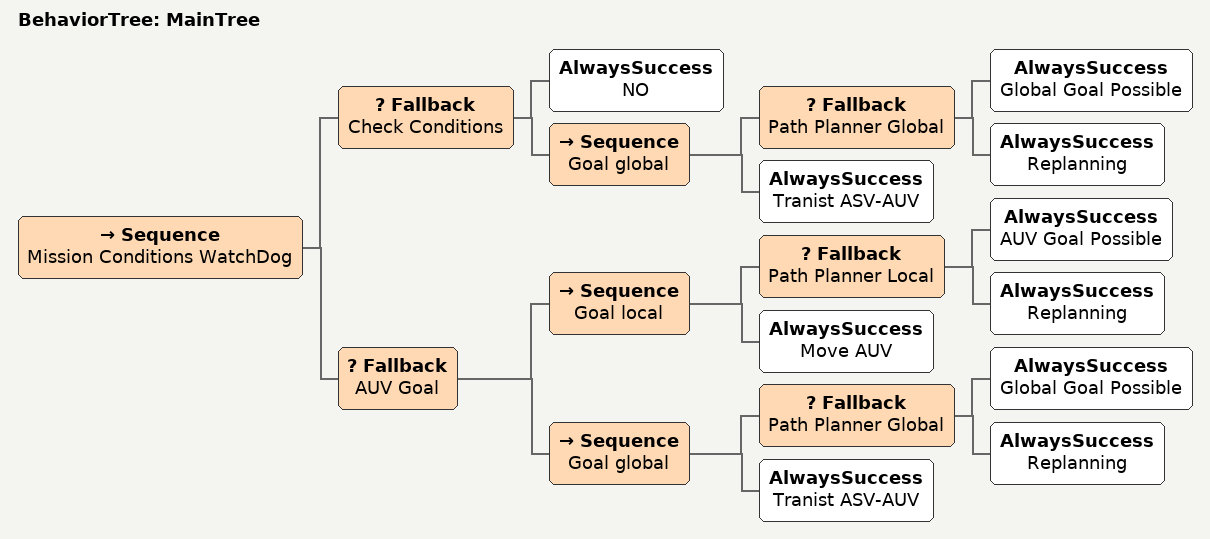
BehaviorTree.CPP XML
<root BTCPP_format="4">
    <BehaviorTree ID="MainTree">
        <Sequence name="Mission Conditions WatchDog">
            <Fallback name="Check Conditions">
                <AlwaysSuccess name="NO"/>
                <Sequence name="Goal global">
                    <Fallback name="Path Planner Global">
                        <AlwaysSuccess name="Global Goal Possible"/>
                        <AlwaysSuccess name="Replanning"/>
                    </Fallback>
                    <AlwaysSuccess name="Tranist ASV-AUV"/>
                </Sequence>
            </Fallback>
            <Fallback name="AUV Goal">
                <Sequence name="Goal local">
                    <Fallback name="Path Planner Local">
                        <AlwaysSuccess name="AUV Goal Possible"/>
                        <AlwaysSuccess name="Replanning"/>
                    </Fallback>
                    <AlwaysSuccess name="Move AUV"/>
                </Sequence>
                <Sequence name="Goal global">
                    <Fallback name="Path Planner Global">
                        <AlwaysSuccess name="Global Goal Possible"/>
                        <AlwaysSuccess name="Replanning"/>
                    </Fallback>
                    <AlwaysSuccess name="Tranist ASV-AUV"/>
                </Sequence>
            </Fallback>
        </Sequence>
    </BehaviorTree>
</root>
